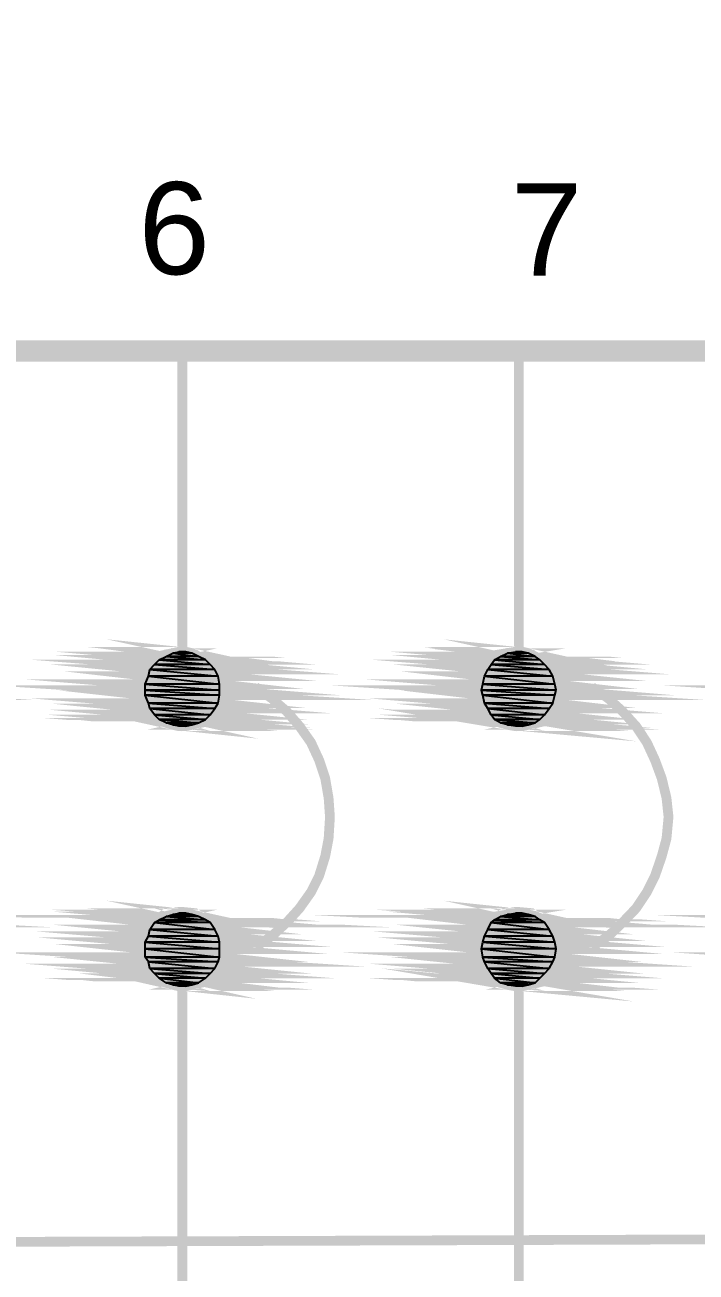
# Model space of a CAD drawing. Header units: millimetres. Extents: x 6 to 291, y 33 to 187.
# Drawn here: x 66.24 to 83.73, y 78.85 to 111.33 of the extents above; entities that cross this region are included whole.
import ezdxf

# ---------------------------------------------------------------- set-up
doc = ezdxf.new("R2010")
doc.units = ezdxf.units.MM
for name, color, linetype in [('H', 251, 'Continuous'), ('P', 255, 'Continuous'), ('T', 255, 'Continuous')]:
    doc.layers.add(name, color=color, linetype=linetype)
doc.styles.get("Standard").update_dxf_attribs({"font": 'arial.ttf'})

msp = doc.modelspace()

# ---------------------------------------------------------------- hatches: boundary and pattern name
at = {"layer": 'H', "linetype": 'Continuous'}
for points in [[(69.744, 94.791), (69.921, 94.88), (70.767, 94.88), (70.944, 94.791), (69.744, 94.791)], [(69.921, 94.88), (70.097, 94.968), (70.591, 94.968), (70.767, 94.88), (69.921, 94.88)], [(70.097, 94.968), (70.256, 95.003), (70.432, 95.003), (70.591, 94.968), (70.097, 94.968)], [(78.475, 94.791), (78.634, 94.88), (79.534, 94.88), (79.657, 94.791), (78.475, 94.791)], [(78.634, 94.88), (78.811, 94.968), (79.357, 94.968), (79.534, 94.88), (78.634, 94.88)], [(78.811, 94.968), (79.022, 95.003), (79.199, 95.003), (79.357, 94.968), (78.811, 94.968)], [(69.462, 94.368), (69.497, 94.544), (71.191, 94.544), (71.279, 94.368), (69.462, 94.368)], [(69.497, 94.544), (69.621, 94.668), (71.067, 94.668), (71.191, 94.544), (69.497, 94.544)], [(69.621, 94.668), (69.744, 94.791), (70.944, 94.791), (71.067, 94.668), (69.621, 94.668)], [(78.211, 94.368), (78.299, 94.544), (79.904, 94.544), (79.992, 94.368), (78.211, 94.368)], [(78.299, 94.544), (78.387, 94.668), (79.781, 94.668), (79.904, 94.544), (78.299, 94.544)], [(78.387, 94.668), (78.475, 94.791), (79.657, 94.791), (79.781, 94.668), (78.387, 94.668)], [(69.374, 94.156), (69.462, 94.368), (71.279, 94.368), (71.314, 94.156), (69.374, 94.156)], [(78.176, 94.156), (78.211, 94.368), (79.992, 94.368), (80.045, 94.156), (78.176, 94.156)], [(69.374, 93.998), (69.374, 94.156), (71.314, 94.156), (71.314, 93.998), (69.374, 93.998)], [(69.374, 93.874), (69.374, 93.998), (71.314, 93.998), (71.314, 93.874), (69.374, 93.874)], [(78.14, 93.998), (78.176, 94.156), (80.045, 94.156), (80.081, 93.998), (78.14, 93.998)], [(78.176, 93.874), (78.14, 93.998), (80.081, 93.998), (80.045, 93.874), (78.176, 93.874)], [(69.462, 93.663), (69.374, 93.874), (71.314, 93.874), (71.279, 93.663), (69.462, 93.663)], [(69.497, 93.521), (69.462, 93.663), (71.279, 93.663), (71.191, 93.521), (69.497, 93.521)], [(78.211, 93.663), (78.176, 93.874), (80.045, 93.874), (79.992, 93.663), (78.211, 93.663)], [(78.299, 93.521), (78.211, 93.663), (79.992, 93.663), (79.904, 93.521), (78.299, 93.521)], [(69.621, 93.363), (69.497, 93.521), (71.191, 93.521), (71.067, 93.363), (69.621, 93.363)], [(69.744, 93.239), (69.621, 93.363), (71.067, 93.363), (70.944, 93.239), (69.744, 93.239)], [(69.921, 93.151), (69.744, 93.239), (70.944, 93.239), (70.767, 93.151), (69.921, 93.151)], [(78.387, 93.363), (78.299, 93.521), (79.904, 93.521), (79.781, 93.363), (78.387, 93.363)], [(78.475, 93.239), (78.387, 93.363), (79.781, 93.363), (79.657, 93.239), (78.475, 93.239)], [(78.634, 93.151), (78.475, 93.239), (79.657, 93.239), (79.534, 93.151), (78.634, 93.151)], [(70.097, 93.098), (69.921, 93.151), (70.767, 93.151), (70.591, 93.098), (70.097, 93.098)], [(70.256, 93.063), (70.097, 93.098), (70.591, 93.098), (70.432, 93.063), (70.256, 93.063)], [(78.811, 93.098), (78.634, 93.151), (79.534, 93.151), (79.357, 93.098), (78.811, 93.098)], [(79.022, 93.063), (78.811, 93.098), (79.357, 93.098), (79.199, 93.063), (79.022, 93.063)], [(69.744, 88.018), (69.921, 88.106), (70.767, 88.106), (70.944, 88.018), (69.744, 88.018)], [(69.921, 88.106), (70.097, 88.159), (70.591, 88.159), (70.767, 88.106), (69.921, 88.106)], [(70.097, 88.159), (70.256, 88.194), (70.432, 88.194), (70.591, 88.159), (70.097, 88.159)], [(78.475, 88.018), (78.634, 88.106), (79.534, 88.106), (79.657, 88.018), (78.475, 88.018)], [(78.634, 88.106), (78.811, 88.159), (79.357, 88.159), (79.534, 88.106), (78.634, 88.106)], [(78.811, 88.159), (79.022, 88.194), (79.199, 88.194), (79.357, 88.159), (78.811, 88.159)], [(69.462, 87.595), (69.497, 87.771), (71.191, 87.771), (71.279, 87.595), (69.462, 87.595)], [(69.497, 87.771), (69.621, 87.948), (71.067, 87.948), (71.191, 87.771), (69.497, 87.771)], [(69.621, 87.948), (69.744, 88.018), (70.944, 88.018), (71.067, 87.948), (69.621, 87.948)], [(78.211, 87.595), (78.299, 87.771), (79.904, 87.771), (79.992, 87.595), (78.211, 87.595)], [(78.299, 87.771), (78.387, 87.948), (79.781, 87.948), (79.904, 87.771), (78.299, 87.771)], [(78.387, 87.948), (78.475, 88.018), (79.657, 88.018), (79.781, 87.948), (78.387, 87.948)], [(69.374, 87.436), (69.462, 87.595), (71.279, 87.595), (71.314, 87.436), (69.374, 87.436)], [(69.374, 87.26), (69.374, 87.436), (71.314, 87.436), (71.314, 87.26), (69.374, 87.26)], [(78.14, 87.26), (78.176, 87.436), (80.045, 87.436), (80.081, 87.26), (78.14, 87.26)], [(78.176, 87.436), (78.211, 87.595), (79.992, 87.595), (80.045, 87.436), (78.176, 87.436)], [(69.374, 87.048), (69.374, 87.26), (71.314, 87.26), (71.314, 87.048), (69.374, 87.048)], [(78.176, 87.048), (78.14, 87.26), (80.081, 87.26), (80.045, 87.048), (78.176, 87.048)], [(69.462, 86.924), (69.374, 87.048), (71.314, 87.048), (71.279, 86.924), (69.462, 86.924)], [(69.497, 86.748), (69.462, 86.924), (71.279, 86.924), (71.191, 86.748), (69.497, 86.748)], [(69.621, 86.625), (69.497, 86.748), (71.191, 86.748), (71.067, 86.625), (69.621, 86.625)], [(78.211, 86.924), (78.176, 87.048), (80.045, 87.048), (79.992, 86.924), (78.211, 86.924)], [(78.299, 86.748), (78.211, 86.924), (79.992, 86.924), (79.904, 86.748), (78.299, 86.748)], [(78.387, 86.625), (78.299, 86.748), (79.904, 86.748), (79.781, 86.625), (78.387, 86.625)], [(69.744, 86.501), (69.621, 86.625), (71.067, 86.625), (70.944, 86.501), (69.744, 86.501)], [(69.921, 86.378), (69.744, 86.501), (70.944, 86.501), (70.767, 86.378), (69.921, 86.378)], [(78.475, 86.501), (78.387, 86.625), (79.781, 86.625), (79.657, 86.501), (78.475, 86.501)], [(78.634, 86.378), (78.475, 86.501), (79.657, 86.501), (79.534, 86.378), (78.634, 86.378)], [(70.097, 86.325), (69.921, 86.378), (70.767, 86.378), (70.591, 86.325), (70.097, 86.325)], [(70.256, 86.289), (70.097, 86.325), (70.591, 86.325), (70.432, 86.289), (70.256, 86.289)], [(78.811, 86.325), (78.634, 86.378), (79.534, 86.378), (79.357, 86.325), (78.811, 86.325)], [(79.022, 86.289), (78.811, 86.325), (79.357, 86.325), (79.199, 86.289), (79.022, 86.289)]]:
    msp.add_hatch(color=256, dxfattribs=at).paths.add_polyline_path(points)

# ---------------------------------------------------------------- linework, layer by layer
at = {"layer": 'P'}
for points, const_width in [([(226.466, 80.186), (21.749, 79.481), (21.749, 125.201), (226.466, 125.906)], 0.254), ([(26.617, 102.835), (218.634, 102.835)], 0.55), ([(70.344, 102.835), (70.344, 95.056)], 0.254), ([(79.11, 102.835), (79.11, 95.056)], 0.254), ([(70.432, 95.003), (70.256, 95.003), (70.591, 94.968), (70.432, 95.003)], 0.254), ([(79.199, 95.003), (79.022, 95.003), (79.357, 94.968), (79.199, 95.003)], 0.254), ([(70.767, 94.88), (69.921, 94.88), (70.944, 94.791), (70.767, 94.88)], 0.254), ([(70.944, 94.791), (69.744, 94.791), (71.067, 94.668), (70.944, 94.791)], 0.254), ([(69.921, 94.88), (70.944, 94.791), (69.744, 94.791), (69.921, 94.88)], 0.254), ([(70.256, 95.003), (70.591, 94.968), (70.097, 94.968), (70.256, 95.003)], 0.254), ([(70.591, 94.968), (70.097, 94.968), (70.767, 94.88), (70.591, 94.968)], 0.254), ([(69.744, 94.791), (71.067, 94.668), (69.621, 94.668), (69.744, 94.791)], 0.254), ([(70.097, 94.968), (70.767, 94.88), (69.921, 94.88), (70.097, 94.968)], 0.254), ([(71.279, 94.033), (71.191, 94.421), (70.979, 94.721), (70.679, 94.933), (70.309, 95.003), (69.921, 94.933), (69.621, 94.721), (69.409, 94.421), (69.321, 94.033), (69.409, 93.663), (69.621, 93.363), (69.921, 93.151), (70.309, 93.063), (70.679, 93.151), (70.979, 93.363), (71.191, 93.663), (71.279, 94.033)], 0.254), ([(79.534, 94.88), (78.634, 94.88), (79.657, 94.791), (79.534, 94.88)], 0.254), ([(79.657, 94.791), (78.475, 94.791), (79.781, 94.668), (79.657, 94.791)], 0.254), ([(79.357, 94.968), (78.811, 94.968), (79.534, 94.88), (79.357, 94.968)], 0.254), ([(78.634, 94.88), (79.657, 94.791), (78.475, 94.791), (78.634, 94.88)], 0.254), ([(79.022, 95.003), (79.357, 94.968), (78.811, 94.968), (79.022, 95.003)], 0.254), ([(78.475, 94.791), (79.781, 94.668), (78.387, 94.668), (78.475, 94.791)], 0.254), ([(78.811, 94.968), (79.534, 94.88), (78.634, 94.88), (78.811, 94.968)], 0.254), ([(80.045, 94.033), (79.957, 94.421), (79.745, 94.721), (79.446, 94.933), (79.058, 95.003), (78.722, 94.933), (78.387, 94.721), (78.211, 94.421), (78.14, 94.033), (78.211, 93.663), (78.387, 93.363), (78.722, 93.151), (79.058, 93.063), (79.446, 93.151), (79.745, 93.363), (79.957, 93.663), (80.045, 94.033)], 0.254), ([(71.067, 94.668), (69.621, 94.668), (71.191, 94.544), (71.067, 94.668)], 0.254), ([(71.191, 94.544), (69.497, 94.544), (71.279, 94.368), (71.191, 94.544)], 0.254), ([(69.621, 94.668), (71.191, 94.544), (69.497, 94.544), (69.621, 94.668)], 0.254), ([(69.497, 94.544), (71.279, 94.368), (69.462, 94.368), (69.497, 94.544)], 0.254), ([(79.781, 94.668), (78.387, 94.668), (79.904, 94.544), (79.781, 94.668)], 0.254), ([(79.904, 94.544), (78.299, 94.544), (79.992, 94.368), (79.904, 94.544)], 0.254), ([(78.387, 94.668), (79.904, 94.544), (78.299, 94.544), (78.387, 94.668)], 0.254), ([(78.299, 94.544), (79.992, 94.368), (78.211, 94.368), (78.299, 94.544)], 0.254), ([(71.314, 94.156), (69.374, 94.156), (71.314, 93.998), (71.314, 94.156)], 0.254), ([(71.279, 94.368), (69.462, 94.368), (71.314, 94.156), (71.279, 94.368)], 0.254), ([(69.374, 94.156), (71.314, 93.998), (69.374, 93.998), (69.374, 94.156)], 0.254), ([(69.462, 94.368), (71.314, 94.156), (69.374, 94.156), (69.462, 94.368)], 0.254), ([(72.249, 87.313), (72.672, 87.595), (73.06, 87.948), (73.395, 88.318), (73.695, 88.741), (73.907, 89.165), (74.066, 89.676), (74.154, 90.135), (74.189, 90.699), (74.154, 91.193), (74.066, 91.705), (73.907, 92.181), (73.695, 92.639), (73.395, 93.063), (73.06, 93.451), (72.672, 93.786), (72.249, 94.086)], 0.254), ([(80.045, 94.156), (78.176, 94.156), (80.081, 93.998), (80.045, 94.156)], 0.254), ([(79.992, 94.368), (78.211, 94.368), (80.045, 94.156), (79.992, 94.368)], 0.254), ([(78.176, 94.156), (80.081, 93.998), (78.14, 93.998), (78.176, 94.156)], 0.254), ([(78.211, 94.368), (80.045, 94.156), (78.176, 94.156), (78.211, 94.368)], 0.254), ([(81.015, 87.313), (81.439, 87.595), (81.809, 87.948), (82.162, 88.318), (82.444, 88.741), (82.656, 89.165), (82.832, 89.676), (82.956, 90.135), (83.009, 90.699), (82.956, 91.193), (82.832, 91.705), (82.656, 92.181), (82.444, 92.639), (82.162, 93.063), (81.809, 93.451), (81.439, 93.786), (81.015, 94.086)], 0.254), ([(60.643, 93.998), (62.548, 93.874), (60.643, 93.874), (60.643, 93.998)], 0.254), ([(71.314, 93.998), (69.374, 93.998), (71.314, 93.874), (71.314, 93.998)], 0.254), ([(71.314, 93.874), (69.374, 93.874), (71.279, 93.663), (71.314, 93.874)], 0.254), ([(69.374, 93.998), (71.314, 93.874), (69.374, 93.874), (69.374, 93.998)], 0.254), ([(69.374, 93.874), (71.279, 93.663), (69.462, 93.663), (69.374, 93.874)], 0.254), ([(80.081, 93.998), (78.14, 93.998), (80.045, 93.874), (80.081, 93.998)], 0.254), ([(80.045, 93.874), (78.176, 93.874), (79.992, 93.663), (80.045, 93.874)], 0.254), ([(78.14, 93.998), (80.045, 93.874), (78.176, 93.874), (78.14, 93.998)], 0.254), ([(78.176, 93.874), (79.992, 93.663), (78.211, 93.663), (78.176, 93.874)], 0.254), ([(88.847, 93.998), (86.854, 93.998), (88.794, 93.874), (88.847, 93.998)], 0.254), ([(71.279, 93.663), (69.462, 93.663), (71.191, 93.521), (71.279, 93.663)], 0.254), ([(71.191, 93.521), (69.497, 93.521), (71.067, 93.363), (71.191, 93.521)], 0.254), ([(69.462, 93.663), (71.191, 93.521), (69.497, 93.521), (69.462, 93.663)], 0.254), ([(69.497, 93.521), (71.067, 93.363), (69.621, 93.363), (69.497, 93.521)], 0.254), ([(79.992, 93.663), (78.211, 93.663), (79.904, 93.521), (79.992, 93.663)], 0.254), ([(79.904, 93.521), (78.299, 93.521), (79.781, 93.363), (79.904, 93.521)], 0.254), ([(78.211, 93.663), (79.904, 93.521), (78.299, 93.521), (78.211, 93.663)], 0.254), ([(78.299, 93.521), (79.781, 93.363), (78.387, 93.363), (78.299, 93.521)], 0.254), ([(70.767, 93.151), (69.921, 93.151), (70.591, 93.098), (70.767, 93.151)], 0.254), ([(70.944, 93.239), (69.744, 93.239), (70.767, 93.151), (70.944, 93.239)], 0.254), ([(71.067, 93.363), (69.621, 93.363), (70.944, 93.239), (71.067, 93.363)], 0.254), ([(69.921, 93.151), (70.591, 93.098), (70.097, 93.098), (69.921, 93.151)], 0.254), ([(70.591, 93.098), (70.097, 93.098), (70.432, 93.063), (70.591, 93.098)], 0.254), ([(69.744, 93.239), (70.767, 93.151), (69.921, 93.151), (69.744, 93.239)], 0.254), ([(70.097, 93.098), (70.432, 93.063), (70.256, 93.063), (70.097, 93.098)], 0.254), ([(69.621, 93.363), (70.944, 93.239), (69.744, 93.239), (69.621, 93.363)], 0.254), ([(79.534, 93.151), (78.634, 93.151), (79.357, 93.098), (79.534, 93.151)], 0.254), ([(79.657, 93.239), (78.475, 93.239), (79.534, 93.151), (79.657, 93.239)], 0.254), ([(79.781, 93.363), (78.387, 93.363), (79.657, 93.239), (79.781, 93.363)], 0.254), ([(78.634, 93.151), (79.357, 93.098), (78.811, 93.098), (78.634, 93.151)], 0.254), ([(79.357, 93.098), (78.811, 93.098), (79.199, 93.063), (79.357, 93.098)], 0.254), ([(78.811, 93.098), (79.199, 93.063), (79.022, 93.063), (78.811, 93.098)], 0.254), ([(78.475, 93.239), (79.534, 93.151), (78.634, 93.151), (78.475, 93.239)], 0.254), ([(78.387, 93.363), (79.657, 93.239), (78.475, 93.239), (78.387, 93.363)], 0.254), ([(70.432, 88.194), (70.256, 88.194), (70.591, 88.159), (70.432, 88.194)], 0.254), ([(71.279, 87.313), (71.191, 87.648), (70.979, 87.983), (70.679, 88.194), (70.309, 88.23), (69.921, 88.194), (69.621, 87.983), (69.409, 87.648), (69.321, 87.313), (69.409, 86.924), (69.621, 86.625), (69.921, 86.413), (70.309, 86.325), (70.679, 86.413), (70.979, 86.625), (71.191, 86.924), (71.279, 87.313)], 0.254), ([(79.199, 88.194), (79.022, 88.194), (79.357, 88.159), (79.199, 88.194)], 0.254), ([(80.045, 87.313), (79.957, 87.648), (79.745, 87.983), (79.446, 88.194), (79.058, 88.23), (78.722, 88.194), (78.387, 87.983), (78.211, 87.648), (78.14, 87.313), (78.211, 86.924), (78.387, 86.625), (78.722, 86.413), (79.058, 86.325), (79.446, 86.413), (79.745, 86.625), (79.957, 86.924), (80.045, 87.313)], 0.254), ([(60.995, 88.018), (62.301, 87.948), (60.907, 87.948), (60.995, 88.018)], 0.254), ([(70.944, 88.018), (69.744, 88.018), (71.067, 87.948), (70.944, 88.018)], 0.254), ([(69.744, 88.018), (71.067, 87.948), (69.621, 87.948), (69.744, 88.018)], 0.254), ([(70.591, 88.159), (70.097, 88.159), (70.767, 88.106), (70.591, 88.159)], 0.254), ([(70.767, 88.106), (69.921, 88.106), (70.944, 88.018), (70.767, 88.106)], 0.254), ([(71.067, 87.948), (69.621, 87.948), (71.191, 87.771), (71.067, 87.948)], 0.254), ([(70.097, 88.159), (70.767, 88.106), (69.921, 88.106), (70.097, 88.159)], 0.254), ([(69.921, 88.106), (70.944, 88.018), (69.744, 88.018), (69.921, 88.106)], 0.254), ([(70.256, 88.194), (70.591, 88.159), (70.097, 88.159), (70.256, 88.194)], 0.254), ([(69.621, 87.948), (71.191, 87.771), (69.497, 87.771), (69.621, 87.948)], 0.254), ([(79.657, 88.018), (78.475, 88.018), (79.781, 87.948), (79.657, 88.018)], 0.254), ([(78.475, 88.018), (79.781, 87.948), (78.387, 87.948), (78.475, 88.018)], 0.254), ([(79.357, 88.159), (78.811, 88.159), (79.534, 88.106), (79.357, 88.159)], 0.254), ([(79.534, 88.106), (78.634, 88.106), (79.657, 88.018), (79.534, 88.106)], 0.254), ([(78.811, 88.159), (79.534, 88.106), (78.634, 88.106), (78.811, 88.159)], 0.254), ([(79.781, 87.948), (78.387, 87.948), (79.904, 87.771), (79.781, 87.948)], 0.254), ([(78.634, 88.106), (79.657, 88.018), (78.475, 88.018), (78.634, 88.106)], 0.254), ([(79.022, 88.194), (79.357, 88.159), (78.811, 88.159), (79.022, 88.194)], 0.254), ([(78.387, 87.948), (79.904, 87.771), (78.299, 87.771), (78.387, 87.948)], 0.254), ([(88.424, 88.018), (87.277, 88.018), (88.547, 87.948), (88.424, 88.018)], 0.254), ([(71.279, 87.595), (69.462, 87.595), (71.314, 87.436), (71.279, 87.595)], 0.254), ([(71.191, 87.771), (69.497, 87.771), (71.279, 87.595), (71.191, 87.771)], 0.254), ([(69.462, 87.595), (71.314, 87.436), (69.374, 87.436), (69.462, 87.595)], 0.254), ([(69.497, 87.771), (71.279, 87.595), (69.462, 87.595), (69.497, 87.771)], 0.254), ([(79.992, 87.595), (78.211, 87.595), (80.045, 87.436), (79.992, 87.595)], 0.254), ([(79.904, 87.771), (78.299, 87.771), (79.992, 87.595), (79.904, 87.771)], 0.254), ([(78.211, 87.595), (80.045, 87.436), (78.176, 87.436), (78.211, 87.595)], 0.254), ([(78.299, 87.771), (79.992, 87.595), (78.211, 87.595), (78.299, 87.771)], 0.254), ([(71.314, 87.436), (69.374, 87.436), (71.314, 87.26), (71.314, 87.436)], 0.254), ([(71.314, 87.26), (69.374, 87.26), (71.314, 87.048), (71.314, 87.26)], 0.254), ([(69.374, 87.436), (71.314, 87.26), (69.374, 87.26), (69.374, 87.436)], 0.254), ([(69.374, 87.26), (71.314, 87.048), (69.374, 87.048), (69.374, 87.26)], 0.254), ([(80.045, 87.436), (78.176, 87.436), (80.081, 87.26), (80.045, 87.436)], 0.254), ([(80.081, 87.26), (78.14, 87.26), (80.045, 87.048), (80.081, 87.26)], 0.254), ([(78.176, 87.436), (80.081, 87.26), (78.14, 87.26), (78.176, 87.436)], 0.254), ([(78.14, 87.26), (80.045, 87.048), (78.176, 87.048), (78.14, 87.26)], 0.254), ([(71.314, 87.048), (69.374, 87.048), (71.279, 86.924), (71.314, 87.048)], 0.254), ([(69.374, 87.048), (71.279, 86.924), (69.462, 86.924), (69.374, 87.048)], 0.254), ([(80.045, 87.048), (78.176, 87.048), (79.992, 86.924), (80.045, 87.048)], 0.254), ([(78.176, 87.048), (79.992, 86.924), (78.211, 86.924), (78.176, 87.048)], 0.254), ([(88.794, 87.048), (86.889, 87.048), (88.759, 86.924), (88.794, 87.048)], 0.254), ([(71.191, 86.748), (69.497, 86.748), (71.067, 86.625), (71.191, 86.748)], 0.254), ([(71.067, 86.625), (69.621, 86.625), (70.944, 86.501), (71.067, 86.625)], 0.254), ([(71.279, 86.924), (69.462, 86.924), (71.191, 86.748), (71.279, 86.924)], 0.254), ([(69.497, 86.748), (71.067, 86.625), (69.621, 86.625), (69.497, 86.748)], 0.254), ([(69.621, 86.625), (70.944, 86.501), (69.744, 86.501), (69.621, 86.625)], 0.254), ([(69.462, 86.924), (71.191, 86.748), (69.497, 86.748), (69.462, 86.924)], 0.254), ([(79.904, 86.748), (78.299, 86.748), (79.781, 86.625), (79.904, 86.748)], 0.254), ([(79.992, 86.924), (78.211, 86.924), (79.904, 86.748), (79.992, 86.924)], 0.254), ([(79.781, 86.625), (78.387, 86.625), (79.657, 86.501), (79.781, 86.625)], 0.254), ([(78.299, 86.748), (79.781, 86.625), (78.387, 86.625), (78.299, 86.748)], 0.254), ([(78.387, 86.625), (79.657, 86.501), (78.475, 86.501), (78.387, 86.625)], 0.254), ([(78.211, 86.924), (79.904, 86.748), (78.299, 86.748), (78.211, 86.924)], 0.254), ([(70.767, 86.378), (69.921, 86.378), (70.591, 86.325), (70.767, 86.378)], 0.254), ([(69.921, 86.378), (70.591, 86.325), (70.097, 86.325), (69.921, 86.378)], 0.254), ([(70.944, 86.501), (69.744, 86.501), (70.767, 86.378), (70.944, 86.501)], 0.254), ([(70.591, 86.325), (70.097, 86.325), (70.432, 86.289), (70.591, 86.325)], 0.254), ([(70.097, 86.325), (70.432, 86.289), (70.256, 86.289), (70.097, 86.325)], 0.254), ([(69.744, 86.501), (70.767, 86.378), (69.921, 86.378), (69.744, 86.501)], 0.254), ([(79.534, 86.378), (78.634, 86.378), (79.357, 86.325), (79.534, 86.378)], 0.254), ([(78.634, 86.378), (79.357, 86.325), (78.811, 86.325), (78.634, 86.378)], 0.254), ([(79.357, 86.325), (78.811, 86.325), (79.199, 86.289), (79.357, 86.325)], 0.254), ([(79.657, 86.501), (78.475, 86.501), (79.534, 86.378), (79.657, 86.501)], 0.254), ([(78.811, 86.325), (79.199, 86.289), (79.022, 86.289), (78.811, 86.325)], 0.254), ([(78.475, 86.501), (79.534, 86.378), (78.634, 86.378), (78.475, 86.501)], 0.254), ([(79.11, 86.289), (79.11, 65.881)], 0.254), ([(70.344, 86.254), (70.344, 65.846)], 0.254)]:
    msp.add_lwpolyline(points, dxfattribs=dict(at, const_width=const_width))
for points in [[(69.744, 94.791), (69.921, 94.88)], [(69.921, 94.88), (70.097, 94.968)], [(70.767, 94.88), (69.921, 94.88)], [(70.767, 94.88), (69.921, 94.88)], [(69.921, 94.88), (70.944, 94.791)], [(69.921, 94.88), (70.944, 94.791)], [(70.256, 95.003), (70.591, 94.968), (70.097, 94.968)], [(70.097, 94.968), (70.256, 95.003)], [(70.591, 94.968), (70.097, 94.968), (70.767, 94.88), (70.591, 94.968)], [(70.097, 94.968), (70.767, 94.88)], [(70.432, 95.003), (70.256, 95.003)], [(70.256, 95.003), (70.591, 94.968), (70.432, 95.003)], [(70.944, 94.791), (70.767, 94.88)], [(78.475, 94.791), (78.634, 94.88)], [(78.634, 94.88), (78.811, 94.968)], [(79.534, 94.88), (78.634, 94.88)], [(79.534, 94.88), (78.634, 94.88)], [(78.634, 94.88), (79.657, 94.791)], [(78.634, 94.88), (79.657, 94.791)], [(78.811, 94.968), (79.022, 95.003)], [(79.357, 94.968), (78.811, 94.968)], [(79.357, 94.968), (78.811, 94.968)], [(78.811, 94.968), (79.534, 94.88)], [(78.811, 94.968), (79.534, 94.88)], [(79.199, 95.003), (79.022, 95.003)], [(79.022, 95.003), (79.357, 94.968)], [(79.022, 95.003), (79.357, 94.968)], [(79.357, 94.968), (79.199, 95.003)], [(79.534, 94.88), (79.357, 94.968)], [(79.657, 94.791), (79.534, 94.88)], [(69.462, 94.368), (69.497, 94.544)], [(69.497, 94.544), (69.621, 94.668)], [(71.191, 94.544), (69.497, 94.544)], [(71.191, 94.544), (69.497, 94.544)], [(69.497, 94.544), (71.279, 94.368)], [(69.497, 94.544), (71.279, 94.368)], [(69.744, 94.791), (71.067, 94.668), (69.621, 94.668)], [(69.621, 94.668), (69.744, 94.791)], [(71.067, 94.668), (69.621, 94.668)], [(69.621, 94.668), (71.191, 94.544)], [(69.621, 94.668), (71.191, 94.544)], [(70.944, 94.791), (69.744, 94.791)], [(70.944, 94.791), (69.744, 94.791), (71.067, 94.668), (70.944, 94.791)], [(71.191, 94.544), (71.067, 94.668)], [(71.279, 94.368), (71.191, 94.544)], [(78.211, 94.368), (78.299, 94.544)], [(78.299, 94.544), (78.387, 94.668)], [(79.904, 94.544), (78.299, 94.544)], [(79.904, 94.544), (78.299, 94.544)], [(78.299, 94.544), (79.992, 94.368)], [(78.299, 94.544), (79.992, 94.368)], [(78.387, 94.668), (78.475, 94.791)], [(79.781, 94.668), (78.387, 94.668)], [(79.781, 94.668), (78.387, 94.668)], [(78.387, 94.668), (79.904, 94.544)], [(78.387, 94.668), (79.904, 94.544)], [(79.657, 94.791), (78.475, 94.791)], [(79.657, 94.791), (78.475, 94.791), (79.781, 94.668)], [(78.475, 94.791), (79.781, 94.668)], [(79.781, 94.668), (79.657, 94.791)], [(79.904, 94.544), (79.781, 94.668)], [(79.992, 94.368), (79.904, 94.544)], [(69.462, 94.368), (71.314, 94.156), (69.374, 94.156)], [(69.374, 94.156), (69.462, 94.368)], [(71.279, 94.368), (69.462, 94.368)], [(71.279, 94.368), (69.462, 94.368)], [(69.462, 94.368), (71.314, 94.156)], [(71.314, 94.156), (71.279, 94.368)], [(78.176, 94.156), (78.211, 94.368)], [(79.992, 94.368), (78.211, 94.368)], [(79.992, 94.368), (78.211, 94.368)], [(78.211, 94.368), (80.045, 94.156)], [(78.211, 94.368), (80.045, 94.156)], [(80.045, 94.156), (79.992, 94.368)], [(71.314, 94.156), (69.374, 94.156)], [(69.374, 94.156), (71.314, 93.998)], [(69.374, 94.156), (71.314, 93.998)], [(71.314, 93.998), (69.374, 93.998), (69.374, 94.156)], [(71.314, 93.998), (69.374, 93.998), (71.314, 93.874)], [(69.374, 93.998), (71.314, 93.874)], [(69.374, 93.874), (69.374, 93.998)], [(71.314, 93.998), (71.314, 94.156)], [(71.314, 93.874), (71.314, 93.998)], [(78.14, 93.998), (78.176, 94.156)], [(80.081, 93.998), (78.14, 93.998)], [(80.081, 93.998), (78.14, 93.998)], [(78.14, 93.998), (80.045, 93.874)], [(78.14, 93.998), (80.045, 93.874)], [(78.176, 93.874), (78.14, 93.998)], [(80.045, 94.156), (78.176, 94.156)], [(80.045, 94.156), (78.176, 94.156)], [(78.176, 94.156), (80.081, 93.998)], [(78.176, 94.156), (80.081, 93.998)], [(80.081, 93.998), (80.045, 94.156)], [(80.045, 93.874), (80.081, 93.998)], [(71.314, 93.874), (69.374, 93.874)], [(71.314, 93.874), (69.374, 93.874)], [(69.374, 93.874), (71.279, 93.663)], [(69.374, 93.874), (71.279, 93.663)], [(69.462, 93.663), (69.374, 93.874)], [(71.279, 93.663), (69.462, 93.663)], [(71.279, 93.663), (69.462, 93.663)], [(69.462, 93.663), (71.191, 93.521)], [(69.462, 93.663), (71.191, 93.521)], [(69.497, 93.521), (69.462, 93.663)], [(71.191, 93.521), (71.279, 93.663)], [(71.279, 93.663), (71.314, 93.874)], [(80.045, 93.874), (78.176, 93.874)], [(80.045, 93.874), (78.176, 93.874)], [(78.176, 93.874), (79.992, 93.663)], [(78.176, 93.874), (79.992, 93.663)], [(78.211, 93.663), (78.176, 93.874)], [(79.992, 93.663), (78.211, 93.663)], [(79.992, 93.663), (78.211, 93.663)], [(78.211, 93.663), (79.904, 93.521)], [(78.211, 93.663), (79.904, 93.521)], [(78.299, 93.521), (78.211, 93.663)], [(79.904, 93.521), (79.992, 93.663)], [(79.992, 93.663), (80.045, 93.874)], [(71.191, 93.521), (69.497, 93.521)], [(71.191, 93.521), (69.497, 93.521)], [(69.497, 93.521), (71.067, 93.363)], [(69.497, 93.521), (71.067, 93.363)], [(69.621, 93.363), (69.497, 93.521)], [(71.067, 93.363), (69.621, 93.363)], [(71.067, 93.363), (69.621, 93.363)], [(69.621, 93.363), (70.944, 93.239)], [(69.621, 93.363), (70.944, 93.239)], [(69.744, 93.239), (69.621, 93.363)], [(70.944, 93.239), (69.744, 93.239)], [(70.944, 93.239), (69.744, 93.239), (70.767, 93.151)], [(69.744, 93.239), (70.767, 93.151)], [(69.921, 93.151), (69.744, 93.239)], [(70.767, 93.151), (70.944, 93.239)], [(70.944, 93.239), (71.067, 93.363)], [(71.067, 93.363), (71.191, 93.521)], [(79.904, 93.521), (78.299, 93.521)], [(79.904, 93.521), (78.299, 93.521)], [(78.299, 93.521), (79.781, 93.363)], [(78.299, 93.521), (79.781, 93.363)], [(78.387, 93.363), (78.299, 93.521)], [(79.781, 93.363), (78.387, 93.363)], [(79.781, 93.363), (78.387, 93.363)], [(78.387, 93.363), (79.657, 93.239)], [(78.387, 93.363), (79.657, 93.239), (78.475, 93.239)], [(78.475, 93.239), (78.387, 93.363)], [(79.657, 93.239), (78.475, 93.239), (79.534, 93.151)], [(78.475, 93.239), (79.534, 93.151), (78.634, 93.151), (78.475, 93.239)], [(79.534, 93.151), (79.657, 93.239)], [(79.657, 93.239), (79.781, 93.363)], [(79.781, 93.363), (79.904, 93.521)], [(70.767, 93.151), (69.921, 93.151)], [(70.767, 93.151), (69.921, 93.151)], [(69.921, 93.151), (70.591, 93.098), (70.767, 93.151)], [(69.921, 93.151), (70.591, 93.098)], [(70.097, 93.098), (69.921, 93.151)], [(70.591, 93.098), (70.097, 93.098)], [(70.591, 93.098), (70.097, 93.098)], [(70.097, 93.098), (70.432, 93.063)], [(70.097, 93.098), (70.432, 93.063), (70.256, 93.063)], [(70.256, 93.063), (70.097, 93.098)], [(70.432, 93.063), (70.591, 93.098)], [(79.534, 93.151), (78.634, 93.151), (79.357, 93.098)], [(78.634, 93.151), (79.357, 93.098)], [(78.811, 93.098), (78.634, 93.151)], [(79.357, 93.098), (78.811, 93.098)], [(79.357, 93.098), (78.811, 93.098)], [(78.811, 93.098), (79.199, 93.063)], [(78.811, 93.098), (79.199, 93.063)], [(79.022, 93.063), (78.811, 93.098)], [(79.199, 93.063), (79.022, 93.063)], [(79.199, 93.063), (79.357, 93.098)], [(79.357, 93.098), (79.534, 93.151)], [(69.744, 88.018), (69.921, 88.106)], [(69.921, 88.106), (70.097, 88.159)], [(70.767, 88.106), (69.921, 88.106)], [(70.767, 88.106), (69.921, 88.106)], [(69.921, 88.106), (70.944, 88.018), (70.767, 88.106)], [(69.921, 88.106), (70.944, 88.018)], [(70.256, 88.194), (70.591, 88.159), (70.097, 88.159)], [(70.097, 88.159), (70.256, 88.194)], [(70.591, 88.159), (70.097, 88.159), (70.767, 88.106)], [(70.097, 88.159), (70.767, 88.106)], [(70.432, 88.194), (70.256, 88.194)], [(70.256, 88.194), (70.591, 88.159)], [(70.591, 88.159), (70.432, 88.194)], [(70.767, 88.106), (70.591, 88.159)], [(79.657, 88.018), (78.475, 88.018), (78.634, 88.106)], [(79.534, 88.106), (78.634, 88.106), (78.811, 88.159)], [(79.534, 88.106), (78.634, 88.106)], [(78.634, 88.106), (79.657, 88.018)], [(78.634, 88.106), (79.657, 88.018)], [(78.811, 88.159), (79.022, 88.194)], [(79.357, 88.159), (78.811, 88.159)], [(79.357, 88.159), (78.811, 88.159)], [(78.811, 88.159), (79.534, 88.106)], [(78.811, 88.159), (79.534, 88.106)], [(79.199, 88.194), (79.022, 88.194)], [(79.022, 88.194), (79.357, 88.159)], [(79.022, 88.194), (79.357, 88.159)], [(79.357, 88.159), (79.199, 88.194)], [(79.534, 88.106), (79.357, 88.159)], [(79.657, 88.018), (79.534, 88.106)], [(69.462, 87.595), (69.497, 87.771)], [(69.497, 87.771), (69.621, 87.948)], [(71.191, 87.771), (69.497, 87.771)], [(71.191, 87.771), (69.497, 87.771)], [(69.497, 87.771), (71.279, 87.595)], [(69.497, 87.771), (71.279, 87.595)], [(71.067, 87.948), (69.621, 87.948), (69.744, 88.018)], [(71.067, 87.948), (69.621, 87.948), (71.191, 87.771)], [(69.621, 87.948), (71.191, 87.771)], [(70.944, 88.018), (69.744, 88.018)], [(70.944, 88.018), (69.744, 88.018)], [(69.744, 88.018), (71.067, 87.948)], [(69.744, 88.018), (71.067, 87.948)], [(71.067, 87.948), (70.944, 88.018)], [(71.191, 87.771), (71.067, 87.948)], [(71.279, 87.595), (71.191, 87.771)], [(78.211, 87.595), (78.299, 87.771)], [(78.299, 87.771), (78.387, 87.948)], [(79.904, 87.771), (78.299, 87.771)], [(79.904, 87.771), (78.299, 87.771)], [(78.299, 87.771), (79.992, 87.595), (79.904, 87.771)], [(78.299, 87.771), (79.992, 87.595)], [(78.475, 88.018), (79.781, 87.948), (78.387, 87.948)], [(78.387, 87.948), (78.475, 88.018)], [(79.781, 87.948), (78.387, 87.948), (79.904, 87.771)], [(78.387, 87.948), (79.904, 87.771)], [(79.657, 88.018), (78.475, 88.018)], [(78.475, 88.018), (79.781, 87.948)], [(79.781, 87.948), (79.657, 88.018)], [(79.904, 87.771), (79.781, 87.948)], [(69.374, 87.436), (69.462, 87.595)], [(71.314, 87.436), (69.374, 87.436)], [(71.314, 87.436), (69.374, 87.436)], [(69.374, 87.436), (71.314, 87.26)], [(69.374, 87.436), (71.314, 87.26)], [(69.374, 87.26), (69.374, 87.436)], [(71.279, 87.595), (69.462, 87.595)], [(71.279, 87.595), (69.462, 87.595), (71.314, 87.436)], [(69.462, 87.595), (71.314, 87.436)], [(71.314, 87.436), (71.279, 87.595)], [(71.314, 87.26), (71.314, 87.436)], [(78.14, 87.26), (78.176, 87.436)], [(78.176, 87.436), (78.211, 87.595)], [(80.045, 87.436), (78.176, 87.436)], [(80.045, 87.436), (78.176, 87.436)], [(78.176, 87.436), (80.081, 87.26), (80.045, 87.436)], [(78.176, 87.436), (80.081, 87.26)], [(79.992, 87.595), (78.211, 87.595)], [(79.992, 87.595), (78.211, 87.595)], [(78.211, 87.595), (80.045, 87.436)], [(78.211, 87.595), (80.045, 87.436)], [(80.045, 87.436), (79.992, 87.595)], [(71.314, 87.26), (69.374, 87.26)], [(71.314, 87.26), (69.374, 87.26)], [(69.374, 87.26), (71.314, 87.048)], [(69.374, 87.26), (71.314, 87.048)], [(69.374, 87.048), (69.374, 87.26)], [(71.314, 87.048), (71.314, 87.26)], [(80.081, 87.26), (78.14, 87.26)], [(80.081, 87.26), (78.14, 87.26)], [(78.14, 87.26), (80.045, 87.048)], [(78.14, 87.26), (80.045, 87.048)], [(78.176, 87.048), (78.14, 87.26)], [(80.045, 87.048), (80.081, 87.26)], [(71.314, 87.048), (69.374, 87.048)], [(71.314, 87.048), (69.374, 87.048)], [(69.374, 87.048), (71.279, 86.924), (71.314, 87.048)], [(69.374, 87.048), (71.279, 86.924)], [(71.279, 86.924), (69.462, 86.924), (69.374, 87.048)], [(71.279, 86.924), (69.462, 86.924), (71.191, 86.748)], [(69.462, 86.924), (71.191, 86.748)], [(69.497, 86.748), (69.462, 86.924)], [(71.191, 86.748), (69.497, 86.748)], [(71.191, 86.748), (69.497, 86.748)], [(69.497, 86.748), (71.067, 86.625)], [(69.497, 86.748), (71.067, 86.625)], [(71.067, 86.625), (69.621, 86.625), (69.497, 86.748)], [(71.067, 86.625), (71.191, 86.748)], [(71.191, 86.748), (71.279, 86.924)], [(80.045, 87.048), (78.176, 87.048)], [(80.045, 87.048), (78.176, 87.048)], [(78.176, 87.048), (79.992, 86.924)], [(78.176, 87.048), (79.992, 86.924)], [(78.211, 86.924), (78.176, 87.048)], [(79.992, 86.924), (78.211, 86.924)], [(79.992, 86.924), (78.211, 86.924)], [(78.211, 86.924), (79.904, 86.748)], [(78.211, 86.924), (79.904, 86.748)], [(78.299, 86.748), (78.211, 86.924)], [(79.904, 86.748), (78.299, 86.748)], [(79.904, 86.748), (78.299, 86.748), (79.781, 86.625), (79.904, 86.748)], [(78.299, 86.748), (79.781, 86.625)], [(78.387, 86.625), (78.299, 86.748)], [(79.904, 86.748), (79.992, 86.924)], [(79.992, 86.924), (80.045, 87.048)], [(71.067, 86.625), (69.621, 86.625)], [(69.621, 86.625), (70.944, 86.501)], [(69.621, 86.625), (70.944, 86.501)], [(69.744, 86.501), (69.621, 86.625)], [(70.944, 86.501), (69.744, 86.501)], [(70.944, 86.501), (69.744, 86.501)], [(69.744, 86.501), (70.767, 86.378)], [(69.744, 86.501), (70.767, 86.378)], [(69.921, 86.378), (69.744, 86.501)], [(70.767, 86.378), (70.944, 86.501)], [(70.944, 86.501), (71.067, 86.625)], [(79.781, 86.625), (78.387, 86.625)], [(79.781, 86.625), (78.387, 86.625)], [(78.387, 86.625), (79.657, 86.501), (79.781, 86.625)], [(78.387, 86.625), (79.657, 86.501)], [(79.657, 86.501), (78.475, 86.501), (78.387, 86.625)], [(79.657, 86.501), (78.475, 86.501)], [(78.475, 86.501), (79.534, 86.378)], [(78.475, 86.501), (79.534, 86.378)], [(78.634, 86.378), (78.475, 86.501)], [(79.534, 86.378), (79.657, 86.501)], [(70.767, 86.378), (69.921, 86.378)], [(70.767, 86.378), (69.921, 86.378)], [(69.921, 86.378), (70.591, 86.325)], [(69.921, 86.378), (70.591, 86.325), (70.097, 86.325)], [(70.097, 86.325), (69.921, 86.378)], [(70.591, 86.325), (70.097, 86.325)], [(70.097, 86.325), (70.432, 86.289)], [(70.097, 86.325), (70.432, 86.289)], [(70.256, 86.289), (70.097, 86.325)], [(70.432, 86.289), (70.256, 86.289)], [(70.432, 86.289), (70.591, 86.325)], [(70.591, 86.325), (70.767, 86.378)], [(79.534, 86.378), (78.634, 86.378)], [(79.534, 86.378), (78.634, 86.378), (79.357, 86.325), (79.534, 86.378)], [(78.634, 86.378), (79.357, 86.325)], [(79.357, 86.325), (78.811, 86.325), (78.634, 86.378)], [(79.357, 86.325), (78.811, 86.325), (79.199, 86.289), (79.357, 86.325)], [(78.811, 86.325), (79.199, 86.289)], [(79.022, 86.289), (78.811, 86.325)], [(79.199, 86.289), (79.022, 86.289)]]:
    msp.add_lwpolyline(points, dxfattribs=at)

# ---------------------------------------------------------------- texts
at = {"layer": 'T', "char_height": 2.4, "attachment_point": 7}
for s, insert in [('{\\fArial|b0|i0|c0|p18;6}', (69.2, 104.8)), ('{\\fArial|b0|i0|c0|p18;7}', (78.9, 104.8))]:
    msp.add_mtext(s, dxfattribs=dict(at, insert=insert))

doc.saveas('drawing.dxf')
